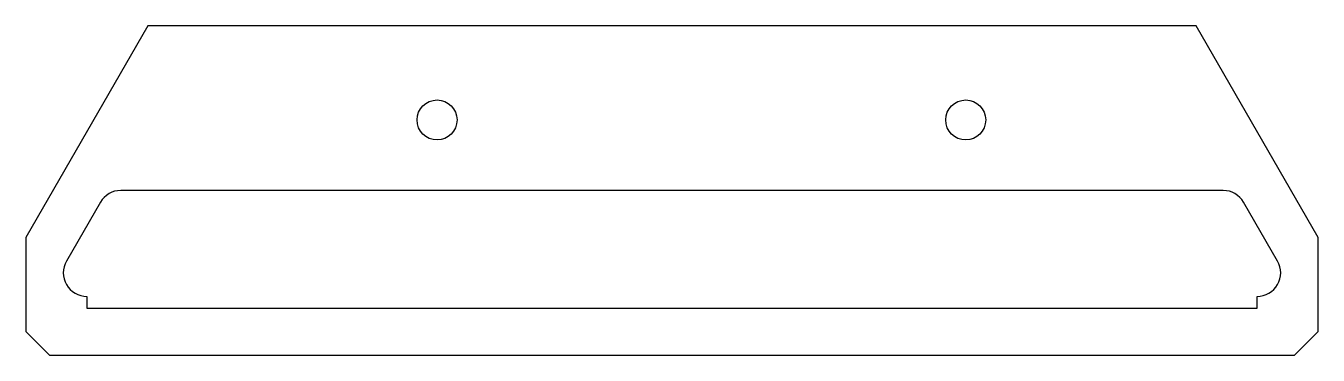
# Model space of a CAD drawing. Header units: millimetres. Extents: x -55 to 55, y -14 to 14.
import ezdxf

# ---------------------------------------------------------------- set-up
doc = ezdxf.new("R2010")
doc.units = ezdxf.units.MM

msp = doc.modelspace()

# ---------------------------------------------------------------- linework, layer by layer
at = {"color": 7, "linetype": 'Continuous', "lineweight": 25}
for p, q in [((-44.61, 14), (-55, -3.99)), ((44.61, 14), (-44.61, 14)), ((55, -3.99), (44.61, 14)), ((46.92, 0), (-46.92, 0)), ((-48.65, -1), (-51.54, -6)), ((51.54, -6), (48.65, -1)), ((-55, -3.99), (-55, -12)), ((55, -12), (55, -3.99)), ((-49.81, -9), (-49.81, -10)), ((49.81, -10), (49.81, -9)), ((-49.81, -10), (49.81, -10)), ((-53, -14), (-55, -12)), ((55, -12), (53, -14)), ((-53, -14), (53, -14))]:
    msp.add_line(p, q, dxfattribs=at)
for centre in [(25, 6), (-20, 6)]:
    msp.add_circle(centre, 1.7, dxfattribs=at)
for centre, start, end in [((-46.92, -2), 90, 150), ((46.92, -2), 30, 90), ((-49.81, -7), 150, 270), ((49.81, -7), 270, 30)]:
    msp.add_arc(centre, 2, start, end, dxfattribs=at)

doc.saveas('drawing.dxf')
